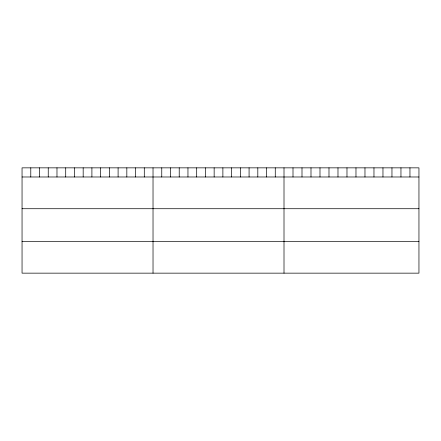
<?xml version="1.0" encoding="UTF-8"?>
<svg xmlns="http://www.w3.org/2000/svg" width="441" height="441" viewBox="0 0 441 441"><rect width="100%" height="100%" fill="white"/><g stroke="black" fill="none" stroke-linecap="round" stroke-linejoin="round"><path stroke-width="0.66" d="M418.95 176.984L418.95 273.15L22.05 273.15L22.05 167.85L418.95 167.85L418.95 176.984L22.05 176.984M22.05 208.72L418.95 208.72M22.05 241.414L418.95 241.414M409.954 167.85L409.954 176.984M400.957 167.85L400.957 176.984M391.961 167.85L391.961 176.984M382.964 167.85L382.964 176.984M373.968 167.85L373.968 176.984M364.972 167.85L364.972 176.984M355.975 167.85L355.975 176.984M346.979 167.85L346.979 176.984M337.982 167.85L337.982 176.984M328.986 167.85L328.986 176.984M319.99 167.85L319.99 176.984M310.993 167.85L310.993 176.984M301.997 167.85L301.997 176.984M293 167.85L293 176.984M284.004 167.85L284.004 273.15M275.272 167.85L275.272 176.984M266.54 167.85L266.54 176.984M257.809 167.85L257.809 176.984M249.077 167.85L249.077 176.984M240.345 167.85L240.345 176.984M231.613 167.85L231.613 176.984M222.881 167.85L222.881 176.984M214.15 167.85L214.15 176.984M205.418 167.85L205.418 176.984M196.686 167.85L196.686 176.984M187.954 167.85L187.954 176.984M179.222 167.85L179.222 176.984M170.491 167.85L170.491 176.984M161.759 167.85L161.759 176.984M153.027 167.85L153.027 273.15M144.295 167.85L144.295 176.984M135.563 167.85L135.563 176.984M126.832 167.85L126.832 176.984M118.1 167.85L118.1 176.984M109.368 167.85L109.368 176.984M100.636 167.85L100.636 176.984M91.904 167.85L91.904 176.984M83.173 167.85L83.173 176.984M74.441 167.85L74.441 176.984M65.709 167.85L65.709 176.984M56.977 167.85L56.977 176.984M48.245 167.85L48.245 176.984M39.514 167.85L39.514 176.984M30.782 167.85L30.782 176.984"/></g></svg>
